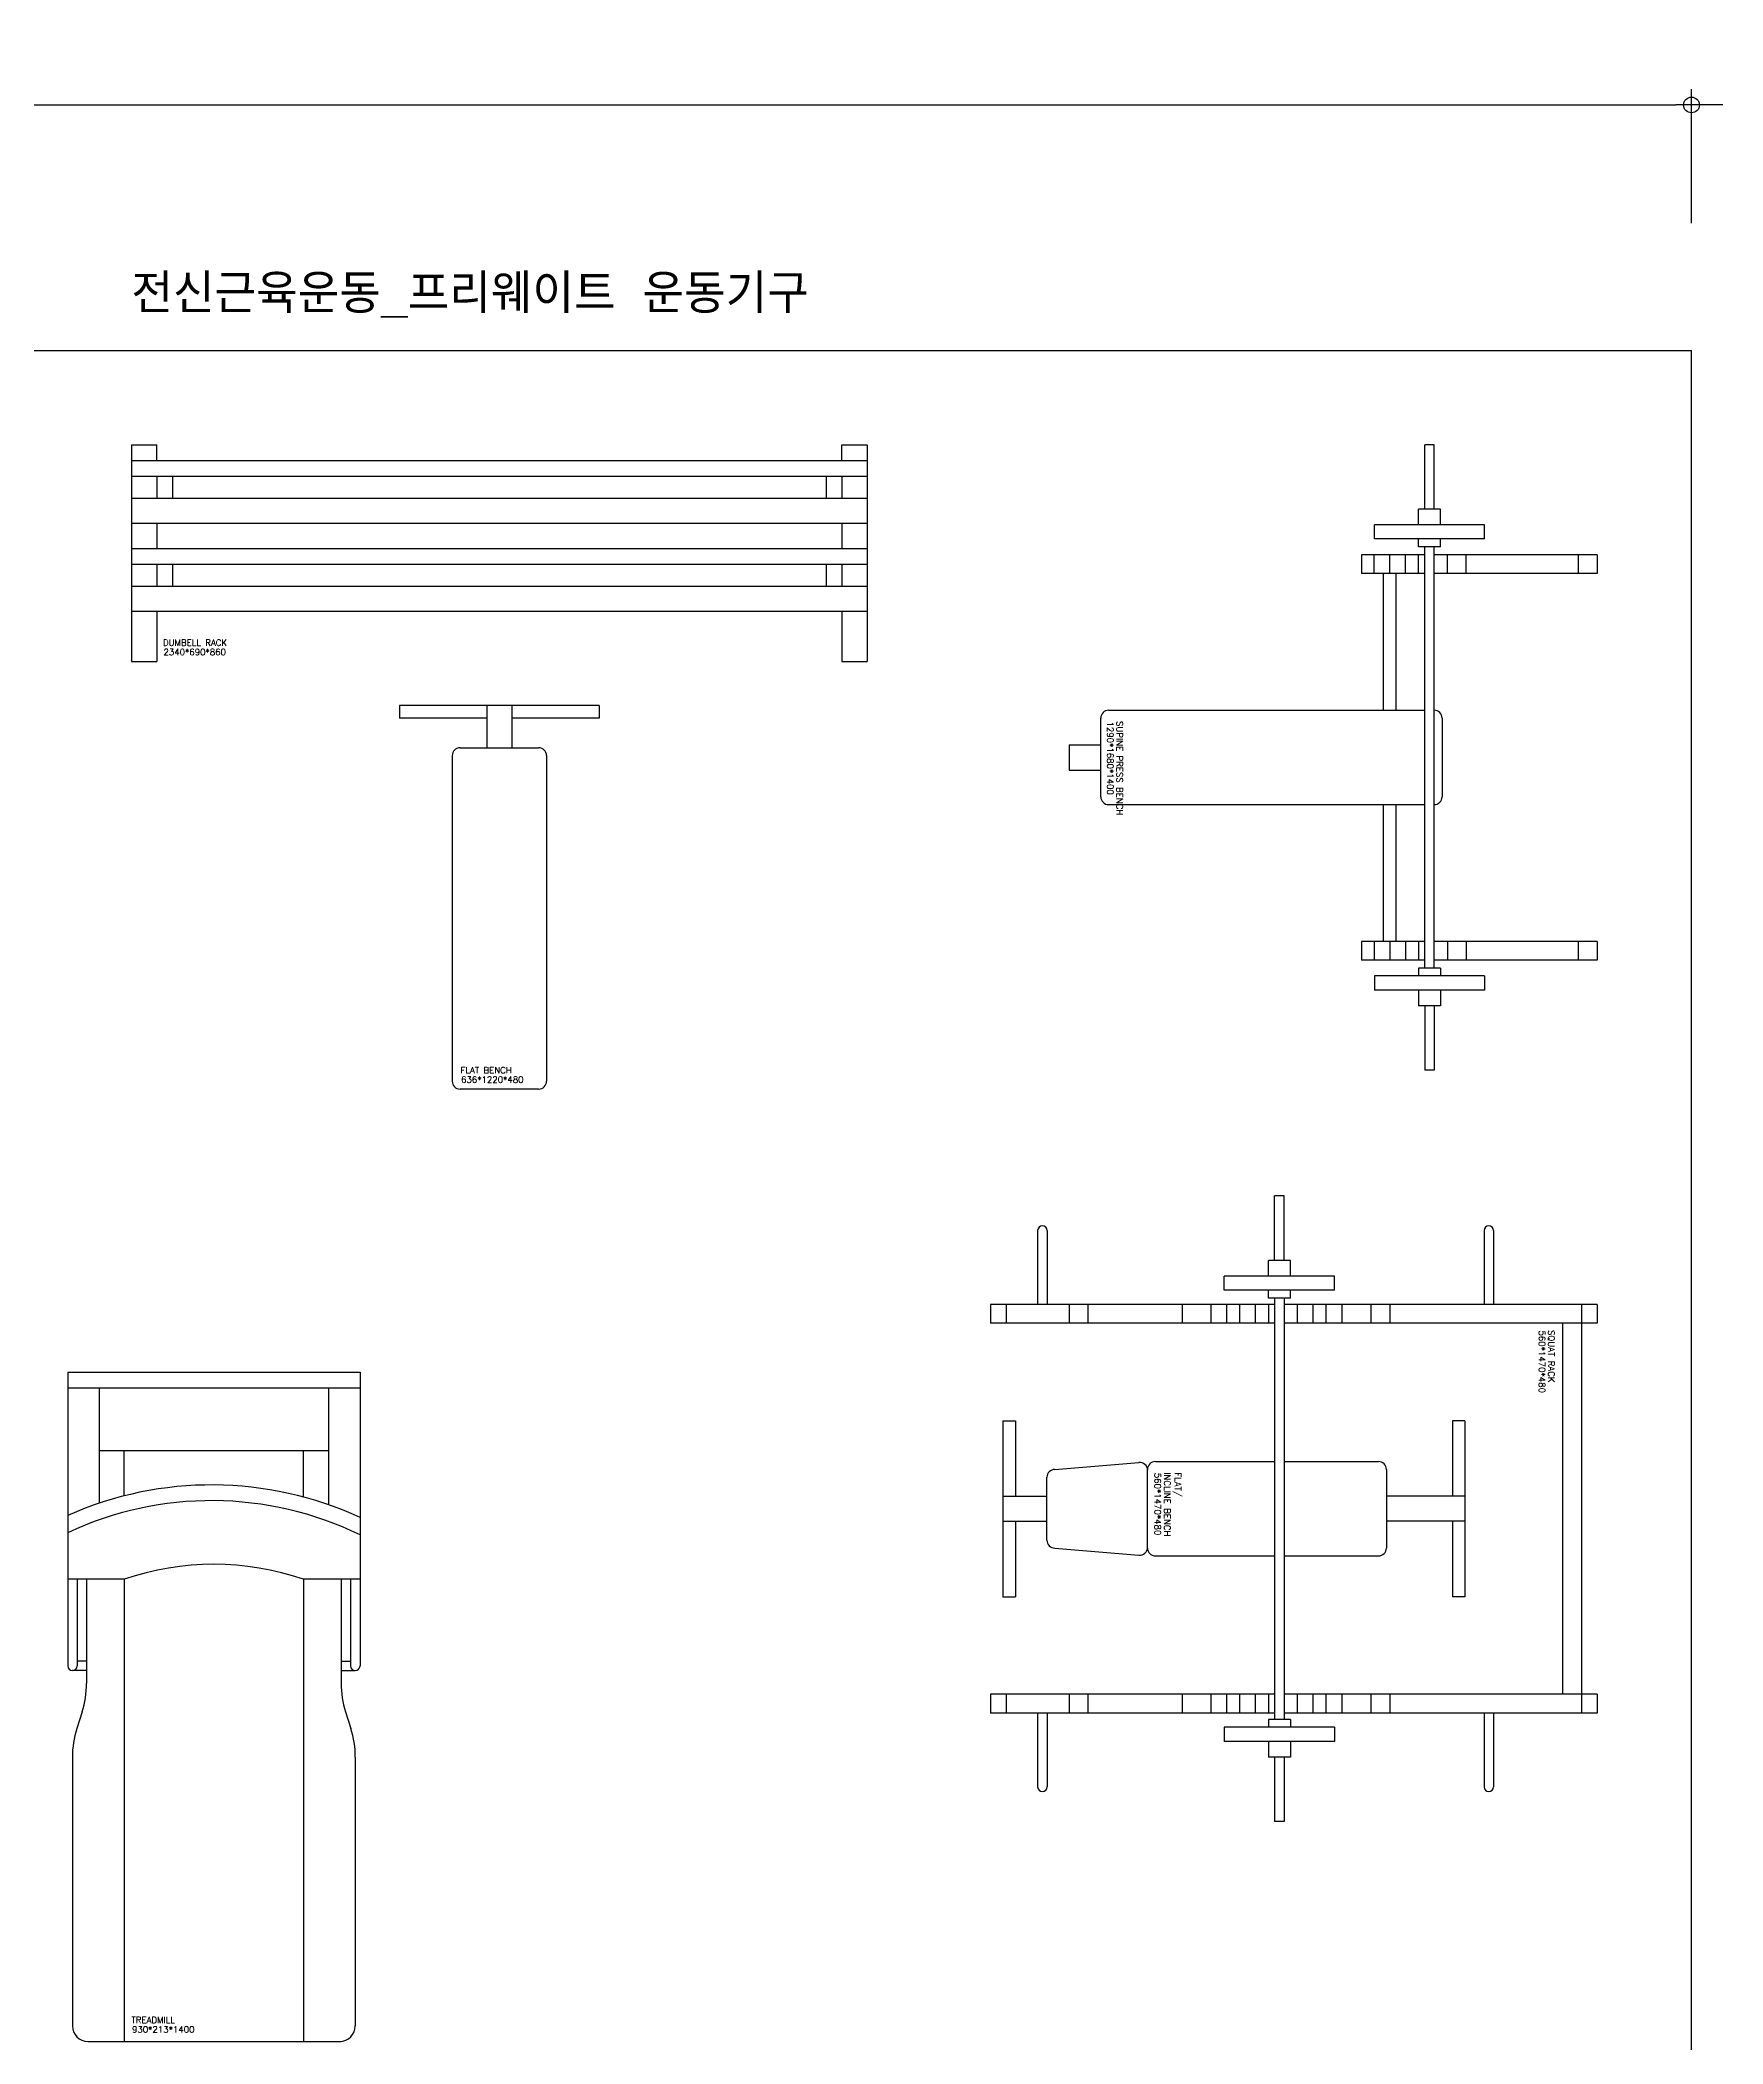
# Model space of a CAD drawing. Extents: x 17047 to 35098, y 459 to 11391.
# Drawn here: x 29744 to 35098, y 5016 to 11391 of the extents above; entities that cross this region are included whole.
import ezdxf

# ---------------------------------------------------------------- set-up
doc = ezdxf.new("R2010")
doc.units = 0
doc.header["$LTSCALE"] = 20
doc.header["$MEASUREMENT"] = 0
doc.layers.get('0').update_dxf_attribs({"linetype": 'CONTINUOUS'})
doc.layers.get('DEFPOINTS').update_dxf_attribs({"linetype": 'CONTINUOUS'})
for name, color, linetype in [('2CONTINUOUS', 2, 'CONTINUOUS'), ('3CONTINUOUS', 3, 'CONTINUOUS'), ('3TEXT', 3, 'CONTINUOUS'), ('4ele', 4, 'CONTINUOUS')]:
    doc.layers.add(name, color=color, linetype=linetype)
doc.styles.add('K_GEN', font='romans.shx', dxfattribs={"bigfont": 'whgtxt.shx'})
doc.styles.add('WHG', font='romans', dxfattribs={"bigfont": 'whgtxt'})
doc.dimstyles.new('STANDARD_WS', dxfattribs={"dimtxt": 2.5, "dimasz": 2.5, "dimexe": 1.25, "dimexo": 0.625, "dimtad": 1, "dimdec": 4, "dimdsep": 46, "dimtxsty": 'Standard', "dimcen": 2.5, "dimadec": 0, "dimazin": 0, "dimtfac": 1, "dimtdec": 4, "dimtmove": 0, "dimatfit": 3, "dimfxl": 0, "dimtolj": 1, "dimtzin": 0, "dimarcsym": 0})

# ---------------------------------------------------------------- blocks, each defined once
blk = doc.blocks.new('_CIDOTB')
at = {"color": 0, "linetype": 'ByBlock'}
blk.add_line((2, 0), (-1, 0), dxfattribs=at)
blk.add_circle((0, 0), 0.5, dxfattribs=at)
blk = doc.blocks.new('*D3')
at = {"layer": '4ele', "lineweight": -2}
for p, q in [((17997.5, 10808.4), (17997.5, 11234.4)), ((34997.5, 10808.4), (34997.5, 11234.4)), ((18047.5, 11184.4), (34947.5, 11184.4))]:
    blk.add_line(p, q, dxfattribs=at)
at = {"layer": 'DEFPOINTS', "color": 0}
for p in [(34997.5, 11184.4), (17997.5, 10758.4), (34997.5, 10758.4)]:
    blk.add_point(p, dxfattribs=at)
at = {"layer": '4ele', "lineweight": -2, "xscale": 50, "yscale": 50, "zscale": 50, "rotation": 180}
blk.add_blockref('_CIDOTB', (17997.5, 11184.4), dxfattribs=at)
at = {"layer": '4ele', "lineweight": -2, "xscale": 50, "yscale": 50, "zscale": 50}
blk.add_blockref('_CIDOTB', (34997.5, 11184.4), dxfattribs=at)
at = {"layer": '4ele', "insert": (26497.5, 11308.8), "char_height": 125, "attachment_point": 5, "style": 'K_GEN'}
blk.add_mtext('\\A1;17,000', dxfattribs=at)
blk = doc.blocks.new('DIMDOT')
blk.add_line((-2, 0), (2, 0))
blk.add_circle((0, 0), 0.5)

msp = doc.modelspace()

# ---------------------------------------------------------------- linework, layer by layer
at = {"layer": '2CONTINUOUS', "color": 6}
for p, q in [((30035, 10103.6), (30035, 9413.6)), ((30035, 10103.6), (30035, 9803.6)), ((30035, 10103.6), (30115, 10103.6)), ((30115, 10053.6), (30115, 10103.6)), ((32295, 10103.6), (32375, 10103.6)), ((32295, 10053.6), (32295, 10103.6)), ((32375, 10103.6), (32375, 9413.6)), ((34179.16, 10103.6), (34149.16, 10103.6)), ((34149.16, 9898.6), (34149.16, 10103.6)), ((34179.16, 9898.6), (34179.16, 10103.6)), ((30035, 10053.6), (32375, 10053.6)), ((30035, 10003.6), (32375, 10003.6)), ((30115, 10003.6), (30115, 9933.6)), ((30165, 10003.6), (30165, 9933.6)), ((32245, 10003.6), (32245, 9933.6)), ((32295, 10003.6), (32295, 9933.6)), ((30035, 9933.6), (32375, 9933.6)), ((34199.16, 9898.6), (34129.16, 9898.6)), ((34129.16, 9848.6), (34129.16, 9898.6)), ((34199.16, 9848.6), (34199.16, 9898.6)), ((30035, 9853.6), (32375, 9853.6)), ((30115, 9853.6), (30115, 9773.6)), ((32295, 9853.6), (32295, 9773.6)), ((34339.16, 9848.6), (33989.16, 9848.6)), ((33989.16, 9803.6), (33989.16, 9848.6)), ((34339.16, 9803.6), (34339.16, 9848.6)), ((30035, 9773.6), (32375, 9773.6)), ((34149.16, 9753.6), (33947.51, 9753.6)), ((33947.51, 9753.6), (33947.51, 9693.6)), ((33987.51, 9693.6), (33987.51, 9753.6)), ((34339.16, 9803.6), (33989.16, 9803.6)), ((34037.51, 9693.6), (34037.51, 9753.6)), ((34087.51, 9693.6), (34087.51, 9753.6)), ((34129.16, 9778.6), (34129.16, 9803.6)), ((34199.16, 9778.6), (34129.16, 9778.6)), ((34129.16, 9693.6), (34129.16, 9753.6)), ((34149.16, 8438.6), (34149.16, 9778.6)), ((34179.16, 8438.6), (34179.16, 9778.6)), ((34697.51, 9753.6), (34179.16, 9753.6)), ((34199.16, 9778.6), (34199.16, 9803.6)), ((34220.81, 9693.6), (34220.81, 9753.6)), ((34280.81, 9693.6), (34280.81, 9753.6)), ((34637.51, 9753.6), (34637.51, 9693.6)), ((34697.51, 9753.6), (34697.51, 9693.6)), ((30035, 9723.6), (32375, 9723.6)), ((30115, 9723.6), (30115, 9653.6)), ((30165, 9723.6), (30165, 9653.6)), ((32245, 9723.6), (32245, 9653.6)), ((32295, 9723.6), (32295, 9653.6)), ((34149.16, 9693.6), (33947.51, 9693.6)), ((34017.07, 9693.6), (34017.07, 9258.6)), ((34057.07, 9693.6), (34057.07, 9258.6)), ((34697.51, 9693.6), (34179.16, 9693.6)), ((30035, 9653.6), (32375, 9653.6)), ((30035, 9573.6), (32375, 9573.6)), ((30115, 9573.6), (30115, 9413.6)), ((32295, 9573.6), (32295, 9413.6)), ((30035, 9413.6), (30115, 9413.6)), ((32295, 9413.6), (32375, 9413.6)), ((31522.5, 9273.6), (30887.5, 9273.6)), ((30887.5, 9273.6), (30887.5, 9233.6)), ((31165, 9273.6), (31165, 9139.38)), ((31245, 9273.6), (31245, 9139.38)), ((31522.5, 9273.6), (31522.5, 9233.6)), ((33143.17, 9258.6), (34149.16, 9258.6)), ((31165, 9233.6), (30887.5, 9233.6)), ((31522.5, 9233.6), (31245, 9233.6)), ((33118.17, 8983.6), (33118.17, 9233.6)), ((34203.95, 9233.6), (34203.95, 8983.6)), ((31080, 9139.38), (31330, 9139.38)), ((33017.51, 9148.6), (33118.17, 9148.6)), ((33017.51, 9148.6), (33017.51, 9068.6)), ((31055, 9114.38), (31055, 8078.6)), ((31355, 9114.38), (31355, 8078.6)), ((33017.51, 9068.6), (33118.17, 9068.6)), ((33143.17, 8958.6), (34149.16, 8958.6)), ((34017.07, 8958.6), (34017.07, 8523.6)), ((34057.07, 8958.6), (34057.07, 8523.6)), ((34149.16, 8523.6), (33947.51, 8523.6)), ((33947.51, 8523.6), (33947.51, 8463.6)), ((33987.51, 8523.6), (33987.51, 8463.6)), ((34037.51, 8523.6), (34037.51, 8463.6)), ((34087.51, 8523.6), (34087.51, 8463.6)), ((34129.16, 8523.6), (34129.16, 8463.6)), ((34697.51, 8523.6), (34179.16, 8523.6)), ((34220.81, 8523.6), (34220.81, 8463.6)), ((34280.81, 8523.6), (34280.81, 8463.6)), ((34637.51, 8523.6), (34637.51, 8463.6)), ((34697.51, 8523.6), (34697.51, 8463.6)), ((34149.16, 8463.6), (33947.51, 8463.6)), ((34199.16, 8438.6), (34129.16, 8438.6)), ((34129.16, 8438.6), (34129.16, 8413.6)), ((34697.51, 8463.6), (34179.16, 8463.6)), ((34199.16, 8438.6), (34199.16, 8413.6)), ((34339.16, 8413.6), (33989.16, 8413.6)), ((33989.16, 8413.6), (33989.16, 8368.6)), ((34339.16, 8368.6), (33989.16, 8368.6)), ((34129.16, 8368.6), (34129.16, 8318.6)), ((34199.16, 8368.6), (34199.16, 8318.6)), ((34339.16, 8413.6), (34339.16, 8368.6)), ((34199.16, 8318.6), (34129.16, 8318.6)), ((34149.16, 8318.6), (34149.16, 8113.6)), ((34179.16, 8318.6), (34179.16, 8113.6)), ((34179.16, 8113.6), (34149.16, 8113.6)), ((31330, 8053.6), (31080, 8053.6)), ((33671.35, 7508.6), (33671.35, 7713.6)), ((33701.35, 7713.6), (33671.35, 7713.6)), ((33701.35, 7508.6), (33701.35, 7713.6)), ((32917.51, 7603.6), (32917.51, 7368.6)), ((32947.51, 7603.6), (32947.51, 7368.6)), ((34337.51, 7603.6), (34337.51, 7368.6)), ((34367.51, 7603.6), (34367.51, 7368.6)), ((33861.35, 7458.6), (33511.35, 7458.6)), ((33511.35, 7413.6), (33511.35, 7458.6)), ((33651.35, 7458.6), (33651.35, 7508.6)), ((33721.35, 7508.6), (33651.35, 7508.6)), ((33721.35, 7458.6), (33721.35, 7508.6)), ((33861.35, 7413.6), (33861.35, 7458.6)), ((33861.35, 7413.6), (33511.35, 7413.6)), ((33651.35, 7388.6), (33651.35, 7413.6)), ((33721.35, 7388.6), (33721.35, 7413.6)), ((33671.35, 7368.6), (32767.51, 7368.6)), ((32767.51, 7368.6), (32767.51, 7308.6)), ((32817.51, 7368.6), (32817.51, 7308.6)), ((33017.51, 7368.6), (33017.51, 7308.6)), ((33077.51, 7368.6), (33077.51, 7308.6)), ((33377.51, 7368.6), (33377.51, 7308.6)), ((33468.05, 7368.6), (33468.05, 7308.6)), ((33518.05, 7368.6), (33518.05, 7308.6)), ((33559.7, 7368.6), (33559.7, 7308.6)), ((33609.7, 7368.6), (33609.7, 7308.6)), ((33721.35, 7388.6), (33651.35, 7388.6)), ((33651.35, 7368.6), (33651.35, 7308.6)), ((33671.35, 7388.6), (33671.35, 6048.6)), ((33701.35, 7388.6), (33701.35, 6048.6)), ((34697.51, 7368.6), (33701.35, 7368.6)), ((33743, 7368.6), (33743, 7308.6)), ((33793, 7368.6), (33793, 7308.6)), ((33834.66, 7368.6), (33834.66, 7308.6)), ((33884.66, 7368.6), (33884.66, 7308.6)), ((33977.51, 7368.6), (33977.51, 7308.6)), ((34037.51, 7368.6), (34037.51, 7308.6)), ((34647.51, 7368.6), (34647.51, 6068.6)), ((34697.51, 7368.6), (34697.51, 7308.6)), ((33671.35, 7308.6), (32767.51, 7308.6)), ((34697.51, 7308.6), (33701.35, 7308.6)), ((34587.51, 7308.6), (34587.51, 6128.6)), ((29831.73, 7153.6), (30761.73, 7153.6)), ((29831.73, 7153.6), (29831.73, 6218.73)), ((30761.73, 7153.6), (30761.73, 6218.73)), ((29831.73, 7103.6), (30761.73, 7103.6)), ((29931.73, 7103.6), (29931.73, 6736.11)), ((30661.73, 7103.6), (30661.73, 6731.22)), ((32806.96, 6998.6), (32806.96, 6438.6)), ((32806.96, 6998.6), (32846.96, 6998.6)), ((32846.96, 6998.6), (32846.96, 6758.6)), ((34276.96, 6998.6), (34236.96, 6998.6)), ((34236.96, 6998.6), (34236.96, 6758.6)), ((34276.96, 6998.6), (34276.96, 6438.6)), ((29931.73, 6903.6), (30661.73, 6903.6)), ((30011.73, 6759.62), (30011.73, 6903.6)), ((30581.73, 6755.88), (30581.73, 6903.6)), ((32971.96, 6843.6), (33239.69, 6866.12)), ((33266.96, 6595.97), (33266.96, 6841.22)), ((33291.96, 6868.6), (33671.35, 6868.6)), ((33701.35, 6868.6), (34001.96, 6868.6)), ((34026.96, 6843.6), (34026.96, 6593.6)), ((32806.96, 6758.6), (32946.96, 6758.6)), ((32946.96, 6618.6), (32946.96, 6818.6)), ((34276.96, 6758.6), (34026.96, 6758.6)), ((32806.96, 6678.6), (32946.96, 6678.6)), ((32846.96, 6678.6), (32846.96, 6438.6)), ((34276.96, 6678.6), (34026.96, 6678.6)), ((34236.96, 6678.6), (34236.96, 6438.6)), ((32971.96, 6593.6), (33239.69, 6571.08)), ((33291.96, 6568.6), (33671.35, 6568.6)), ((33701.35, 6568.6), (34001.96, 6568.6)), ((30011.73, 6494.34), (29831.73, 6494.34)), ((29861.73, 6494.34), (29861.73, 6218.73)), ((29891.73, 6494.34), (29891.73, 6163.21)), ((30011.73, 6494.34), (30011.73, 5023.6)), ((30581.73, 6494.34), (30581.73, 5023.6)), ((30761.73, 6494.34), (30581.73, 6494.34)), ((30701.73, 6494.34), (30701.73, 6163.21)), ((30731.73, 6494.34), (30731.73, 6218.73)), ((32806.96, 6438.6), (32846.96, 6438.6)), ((34276.96, 6438.6), (34236.96, 6438.6)), ((29891.73, 6203.73), (29846.73, 6203.73)), ((29891.73, 6233.73), (29861.73, 6233.73)), ((30701.73, 6233.73), (30731.73, 6233.73)), ((30701.73, 6203.73), (30746.73, 6203.73)), ((33671.35, 6128.6), (32767.51, 6128.6)), ((32767.51, 6128.6), (32767.51, 6068.6)), ((32817.51, 6128.6), (32817.51, 6068.6)), ((33017.51, 6128.6), (33017.51, 6068.6)), ((33077.51, 6128.6), (33077.51, 6068.6)), ((33377.51, 6128.6), (33377.51, 6068.6)), ((33468.05, 6128.6), (33468.05, 6068.6)), ((33518.05, 6128.6), (33518.05, 6068.6)), ((33559.7, 6128.6), (33559.7, 6068.6)), ((33609.7, 6128.6), (33609.7, 6068.6)), ((33651.35, 6128.6), (33651.35, 6068.6)), ((34697.51, 6128.6), (33701.35, 6128.6)), ((33743, 6128.6), (33743, 6068.6)), ((33793, 6128.6), (33793, 6068.6)), ((33834.66, 6128.6), (33834.66, 6068.6)), ((33884.66, 6128.6), (33884.66, 6068.6)), ((33977.51, 6128.6), (33977.51, 6068.6)), ((34037.51, 6128.6), (34037.51, 6068.6)), ((34697.51, 6128.6), (34697.51, 6068.6)), ((29877.64, 6072.36), (29860.82, 6019.41)), ((30715.82, 6072.36), (30732.64, 6019.41)), ((33671.35, 6068.6), (32767.51, 6068.6)), ((32917.51, 6068.6), (32917.51, 5833.6)), ((32947.51, 6068.6), (32947.51, 5833.6)), ((34697.51, 6068.6), (33701.35, 6068.6)), ((34337.51, 6068.6), (34337.51, 5833.6)), ((34367.51, 6068.6), (34367.51, 5833.6)), ((33861.35, 6023.6), (33511.35, 6023.6)), ((33511.35, 6023.6), (33511.35, 5978.6)), ((33721.35, 6048.6), (33651.35, 6048.6)), ((33651.35, 6048.6), (33651.35, 6023.6)), ((33721.35, 6048.6), (33721.35, 6023.6)), ((33861.35, 6023.6), (33861.35, 5978.6)), ((29846.73, 5928.56), (29846.73, 5073.6)), ((30746.73, 5928.56), (30746.73, 5073.6)), ((33861.35, 5978.6), (33511.35, 5978.6)), ((33651.35, 5978.59), (33651.35, 5928.6)), ((33721.35, 5928.6), (33651.35, 5928.6)), ((33671.35, 5928.6), (33671.35, 5723.6)), ((33701.35, 5928.6), (33701.35, 5723.6)), ((33721.35, 5978.59), (33721.35, 5928.6)), ((33701.35, 5723.6), (33671.35, 5723.6)), ((29896.73, 5023.6), (30701.73, 5023.6))]:
    msp.add_line(p, q, dxfattribs=at)
for centre, radius, start, end in [((33143.17, 9233.6), 25, 90, 180), ((34178.95, 9233.6), 25, 0, 90), ((31080, 9114.38), 25, 90, 180), ((31330, 9114.38), 25, 0, 90), ((33143.17, 8983.6), 25, 180, 270), ((34178.95, 8983.6), 25, 270, 0), ((31080, 8078.6), 25, 180, 270), ((31330, 8078.6), 25, 270, 0), ((32932.51, 7603.6), 15, 0, 180), ((34352.51, 7603.6), 15, 0, 180), ((32971.96, 6818.6), 25, 90, 180), ((33241.96, 6841.22), 25, 360, 95.194429), ((33291.96, 6843.6), 25, 90, 180), ((34001.96, 6843.6), 25, 0, 90), ((30289.57, 5666.26), 1128.11, 65.257382, 113.943888), ((30289.57, 5666.26), 1078.11, 64.026615, 115.129372), ((32971.96, 6618.6), 25, 180, 270), ((33241.96, 6595.97), 25, 264.805571, 360), ((33291.96, 6593.6), 25, 180, 270), ((34001.96, 6593.6), 25, 270, 0), ((30296.73, 5663.83), 878.05, 71.059712, 108.940288), ((29846.73, 6218.73), 15, 180, 0), ((30746.73, 6218.73), 15, 180, 0), ((29591.73, 6163.21), 300, 342.371949, 0), ((31001.73, 6163.21), 300, 180, 197.628051), ((30146.73, 5928.56), 300, 162.371949, 180), ((30446.73, 5928.56), 300, 0, 17.628051), ((32932.51, 5833.6), 15, 180, 0), ((34352.51, 5833.6), 15, 180, 0), ((29896.73, 5073.6), 50, 180, 270), ((30696.73, 5073.6), 50, 270, 360)]:
    msp.add_arc(centre, radius, start, end, dxfattribs=at)
at = {"layer": '3CONTINUOUS'}
for p in [(17997.51, 10403.6), (34997.51, 1403.6)]:
    msp.add_line(p, (34997.51, 10403.6), dxfattribs=at)

# ---------------------------------------------------------------- texts
at = {"layer": '3TEXT', "color": 3, "linetype": 'Continuous', "style": 'K_GEN'}
msp.add_text('전신근육운동_프리웨이트 운동기구', height=125, dxfattribs=at).set_placement((30034.43, 10521.96))
at = {"layer": 'DEFPOINTS', "style": 'WHG'}
for s, p in [('DUMBELL RACK', (30134.88, 9463.79)), ('2340*690*860', (30136.41, 9433.79)), ('FLAT BENCH', (31081.66, 8103.79)), ('636*1220*480', (31083.18, 8073.79)), ('TREADMILL', (30034.77, 5082.02)), ('930*213*1400', (30036.3, 5052.02))]:
    msp.add_text(s, height=20, dxfattribs=at).set_placement(p)
for s, p in [('1290*1680*1400', (33138.36, 9222.96)), ('SUPINE PRESS BENCH', (33168.36, 9224.49)), ('560*1470*480', (34512.06, 7285.75)), ('SQUAT RACK', (34542.06, 7287.28)), ('560*1470*480', (33289.71, 6832.96)), ('INCLINE BENCH', (33319.71, 6834.49)), ('FLAT/', (33353.86, 6834.49))]:
    msp.add_text(s, height=20, rotation=270, dxfattribs=at).set_placement(p)

# ---------------------------------------------------------------- dimensions: what is measured, and where the dimension line sits
at = {"layer": '4ele'}
dim = msp.add_linear_dim(base=(34997.51, 11184.35), p1=(17997.51, 10758.43), p2=(34997.51, 10758.43), angle=360, dimstyle='STANDARD_WS', override={"dimscale": 50, "dimasz": 1, "dimexe": 1, "dimexo": 1, "dimgap": 1, "dimdec": 1, "dimlunit": 6, "dimtxsty": 'K_GEN', "dimblk": 'DIMDOT', "dimblk1": '_CIDOTB', "dimblk2": '_CIDOTB', "dimsah": 1, "dimcen": 1, "dimdle": 1.5, "dimclrd": 256, "dimclre": 256, "dimclrt": 256, "dimtix": 1, "dimtmove": 2, "dimtvp": 1}, dxfattribs=at)
dim.commit()
dim.dimension.update_dxf_attribs({"geometry": '*D3', "text_midpoint": (26497.51, 11308.76)})

doc.saveas('drawing.dxf')
